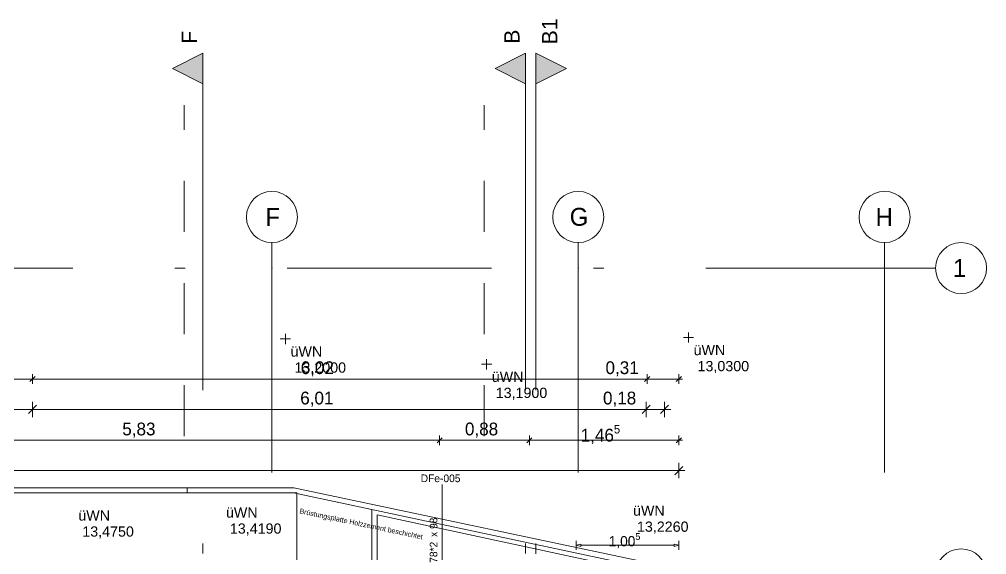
# Model space of a CAD drawing. Header units: metres. Extents: x -3 to 171, y -23 to 41.
# Drawn here: x 12.53 to 22, y 0.19 to 5.44 of the extents above; entities that cross this region are included whole.
import ezdxf

# ---------------------------------------------------------------- set-up
doc = ezdxf.new("R2010")
doc.units = ezdxf.units.M
doc.header["$MEASUREMENT"] = 0
for name, pattern in [('Achse', [0.004, 0.002, -0.001, 0, -0.001]), ('Schnittlinie', [0.006, 0.003, -0.0015, 0, -0.0015]), ('Untersicht', [0.001, 0.0005, -0.0005])]:
    doc.linetypes.add(name, pattern=pattern)
for name, color, linetype in [('5._2.DG PP STG1_1_000 Achsraster', 7, 'Continuous'), ('5._2.DG PP STG1_1_165 Fassadengestaltung Bänder', 7, 'Continuous'), ('5._2.DG PP STG1_1_325 Dachfenster', 7, 'Continuous'), ('5._2.DG PP STG1_1_815 Raumbegrenzung', 7, 'Continuous'), ('5._2.DG PP STG1_1_851 Marker Schnitt', 7, 'Continuous'), ('5._2.DG PP STG1_1_910 Allgemein Lageplan Höhen', 7, 'Continuous'), ('5._2.DG PP STG1_1_945 Einreichplan Beschriftung', 7, 'Continuous'), ('5._2.DG PP STG1_1_950 Polierplan Bemaßung', 7, 'Continuous'), ('5._2.DG PP STG1_1_970 Brandschutz', 7, 'Continuous')]:
    doc.layers.add(name, color=color, linetype=linetype)
doc.styles.add('ERSTELLTER_STIL_1', font='arial.ttf')
doc.styles.add('ERSTELLTER_STIL_2', font='')
doc.styles.get('ERSTELLTER_STIL_2').set_extended_font_data('Eurostile')

msp = doc.modelspace()

# ---------------------------------------------------------------- hatches: boundary and pattern name
at = {"layer": '5._2.DG PP STG1_1_851 Marker Schnitt', "linetype": 'Continuous', "lineweight": 0, "true_color": 0x000000}
for points in [[(14.325, 5.105), (14.025, 4.955), (14.325, 4.805)], [(17.4851, 5.105), (17.1851, 4.955), (17.4851, 4.805)], [(17.5851, 5.1037), (17.5851, 4.8037), (17.8851, 4.9537)]]:
    msp.add_hatch(color=18, dxfattribs=at).paths.add_polyline_path(points)

# ---------------------------------------------------------------- linework, layer by layer
at = {"layer": '5._2.DG PP STG1_1_000 Achsraster', "color": 5, "linetype": 'Achse', "lineweight": 0, "ltscale": 1000}
for p, q in [((15, 3), (15, 3.25)), ((18, 3), (18, 3.25)), ((21, 3), (21, 3.25)), ((-1.25, 3), (21, 3)), ((15, 3), (15, -22.5231)), ((18, 3), (18, -22.5231)), ((21, 3), (21.5, 3)), ((21, 3), (21, -22.5231))]:
    msp.add_line(p, q, dxfattribs=at)
at = {"layer": '5._2.DG PP STG1_1_000 Achsraster', "color": 5, "linetype": 'Continuous', "lineweight": 0, "ltscale": 1000}
for centre in [(15, 3.5), (18, 3.5), (21, 3.5), (21.75, 3), (21.75, 0)]:
    msp.add_circle(centre, 0.25, dxfattribs=at)
at = {"layer": '5._2.DG PP STG1_1_000 Achsraster', "color": 5, "linetype": 'Achse', "lineweight": 0, "ltscale": 1000}
for p in [(15, 3), (15, 3), (18, 3), (18, 3), (21, 3), (21, 3), (21, 3), (21, 3)]:
    msp.add_point(p, dxfattribs=at)
at = {"layer": '5._2.DG PP STG1_1_165 Fassadengestaltung Bänder', "color": 7, "linetype": 'Continuous', "lineweight": 13, "ltscale": 1000, "flags": 128}
msp.add_lwpolyline([(0, 0), (0, 0.0617), (3.72, 0.85), (5.89, 0.85), (13.09, 0.85), (15.2152, 0.85), (18.985, 0.0511), (18.985, 0), (18.935, 0), (18.935, 0.0074), (15.21, 0.8), (3.72, 0.8)], close=True, dxfattribs=at)
at = {"layer": '5._2.DG PP STG1_1_165 Fassadengestaltung Bänder', "color": 7, "linetype": 'Continuous', "lineweight": 18, "ltscale": 1000, "flags": 128}
for points in [[(14.17, 0.85), (15.2152, 0.85), (18.985, 0.0511)], [(14.17, 0.8), (14.17, 0.85)], [(15.98, 0.6362), (15.21, 0.8), (14.17, 0.8)], [(15.98, 0), (15.98, 0.6362)], [(16.03, 0.5846), (16.03, 0.05)], [(18.5194, 0.05), (16.03, 0.5846)]]:
    msp.add_lwpolyline(points, dxfattribs=at)
at = {"layer": '5._2.DG PP STG1_1_325 Dachfenster', "color": 7, "linetype": 'Continuous', "lineweight": 13, "ltscale": 1000}
msp.add_line((16.6669, 0.8803), (16.6669, -1.0503), dxfattribs=at)
at = {"layer": '5._2.DG PP STG1_1_815 Raumbegrenzung', "color": 8, "linetype": 'Continuous', "lineweight": 13, "ltscale": 1000, "flags": 128}
msp.add_lwpolyline([(3.705, 0), (3.705, 0.8), (15.245, 0.8), (15.245, 0)], dxfattribs=at)
at = {"layer": '5._2.DG PP STG1_1_851 Marker Schnitt', "color": 7, "linetype": 'Schnittlinie', "lineweight": 13, "ltscale": 1000}
for p, q in [((14.325, 4.805), (14.325, -22.5231)), ((17.4851, 4.805), (17.4851, -22.5231)), ((17.5851, 4.8037), (17.5851, -22.5231))]:
    msp.add_line(p, q, dxfattribs=at)
at = {"layer": '5._2.DG PP STG1_1_851 Marker Schnitt', "color": 7, "linetype": 'Continuous', "lineweight": 13, "ltscale": 1000, "flags": 128}
for points in [[(14.325, 5.105), (14.325, 4.805), (14.025, 4.955)], [(17.4851, 5.105), (17.4851, 4.805), (17.1851, 4.955)], [(17.5851, 5.1037), (17.5851, 4.8037), (17.8851, 4.9537)]]:
    msp.add_lwpolyline(points, close=True, dxfattribs=at)
at = {"layer": '5._2.DG PP STG1_1_910 Allgemein Lageplan Höhen', "color": 7, "linetype": 'Continuous', "lineweight": 13, "ltscale": 1000}
for p, q in [((19.0799, 2.2703), (19.0799, 2.3703)), ((15.0823, 2.3059), (15.1823, 2.3059)), ((15.1323, 2.2559), (15.1323, 2.3559)), ((19.0299, 2.3203), (19.1299, 2.3203)), ((17.1032, 2.0084), (17.1032, 2.1084)), ((17.0532, 2.0584), (17.1532, 2.0584))]:
    msp.add_line(p, q, dxfattribs=at)
at = {"layer": '5._2.DG PP STG1_1_950 Polierplan Bemaßung', "color": 8, "linetype": 'Untersicht', "lineweight": 13, "ltscale": 1000}
for p, q in [((14.1419, 1.3539), (14.1419, 4.5944)), ((17.08, 1.3539), (17.08, 4.5944))]:
    msp.add_line(p, q, dxfattribs=at)
at = {"layer": '5._2.DG PP STG1_1_950 Polierplan Bemaßung', "color": 6, "linetype": 'Continuous', "lineweight": 13, "ltscale": 1000, "true_color": 0xfb02fe}
for p, q in [((12.345, 1.914), (12.655, 1.914)), ((12.68, 1.939), (12.63, 1.889)), ((12.655, 1.8671), (12.655, 1.9609)), ((12.655, 1.914), (18.675, 1.914)), ((18.7, 1.939), (18.65, 1.889)), ((18.675, 1.8671), (18.675, 1.9609)), ((18.675, 1.914), (18.985, 1.914)), ((18.96, 1.889), (19.01, 1.939)), ((18.985, 1.8671), (18.985, 1.9609)), ((18.985, 1.914), (19.0225, 1.914)), ((16.6669, 1.339), (16.6169, 1.289)), ((16.6419, 1.2671), (16.6419, 1.3609)), ((17.5469, 1.339), (17.4969, 1.289)), ((17.5219, 1.2671), (17.5219, 1.3609)), ((18.96, 1.289), (19.01, 1.339)), ((18.985, 1.2671), (18.985, 1.3609)), ((10.81, 1.314), (16.6419, 1.314)), ((16.6419, 1.314), (17.5219, 1.314)), ((17.5219, 1.314), (18.985, 1.314)), ((18.985, 1.314), (19.0225, 1.314))]:
    msp.add_line(p, q, dxfattribs=at)
at = {"layer": '5._2.DG PP STG1_1_950 Polierplan Bemaßung', "color": 76, "linetype": 'Continuous', "lineweight": 13, "ltscale": 1000, "true_color": 0x3f7f02}
for p, q in [((12.345, 1.6169), (12.655, 1.6169)), ((12.695, 1.6569), (12.615, 1.5769)), ((12.655, 1.5419), (12.655, 1.6919)), ((12.655, 1.6169), (18.6655, 1.6169)), ((18.7055, 1.6569), (18.6255, 1.5769)), ((18.6655, 1.5419), (18.6655, 1.6919)), ((18.6655, 1.6169), (18.8455, 1.6169)), ((18.8055, 1.5769), (18.8855, 1.6569)), ((18.8455, 1.5419), (18.8455, 1.6919)), ((18.8455, 1.6169), (18.9055, 1.6169))]:
    msp.add_line(p, q, dxfattribs=at)
at = {"layer": '5._2.DG PP STG1_1_950 Polierplan Bemaßung', "color": 1, "linetype": 'Continuous', "lineweight": 13, "ltscale": 1000, "true_color": 0xfb0106}
for p, q in [((18.945, 0.9769), (19.025, 1.0569)), ((18.985, 0.9419), (18.985, 1.0919)), ((0, 1.0169), (18.985, 1.0169)), ((18.985, 1.0169), (19.045, 1.0169))]:
    msp.add_line(p, q, dxfattribs=at)
at = {"layer": '5._2.DG PP STG1_1_970 Brandschutz', "color": 16, "linetype": 'Continuous', "lineweight": 13, "ltscale": 1000, "true_color": 0x7e0000}
for p, q in [((17.98, 0.2404), (17.98, 0.331)), ((17.98, 0.2857), (18.0267, 0.2982)), ((17.98, 0.2857), (18.0267, 0.2732)), ((18.0267, 0.2982), (18.0267, 0.2732)), ((18.0267, 0.2857), (18.9386, 0.2857)), ((18.9386, 0.2732), (18.9386, 0.2982)), ((18.9853, 0.2857), (18.9386, 0.2982)), ((18.9853, 0.2857), (18.9386, 0.2732)), ((18.9853, 0.2404), (18.9853, 0.331))]:
    msp.add_line(p, q, dxfattribs=at)

# ---------------------------------------------------------------- texts
at = {"layer": '5._2.DG PP STG1_1_000 Achsraster', "color": 5, "linetype": 'Continuous', "lineweight": 0, "char_height": 0.175, "attachment_point": 1, "style": 'ERSTELLTER_STIL_2'}
for s, insert in [('\\A1;{\\pql;\\pt0;\\fEurostile|b0|i0|c0|p0;\\W1.000000;F}', (14.9358, 3.5875)), ('\\A1;{\\pql;\\pt0;\\fEurostile|b0|i0|c0|p0;\\W1.000000;G}', (17.9168, 3.5893)), ('\\A1;{\\pql;\\pt0;\\fEurostile|b0|i0|c0|p0;\\W1.000000;H}', (20.9125, 3.5875)), ('\\A1;{\\pql;\\pt0;\\fEurostile|b0|i0|c0|p0;\\W1.000000;1}', (21.6695, 3.0875))]:
    msp.add_mtext(s, dxfattribs=dict(at, insert=insert))
at = {"layer": '5._2.DG PP STG1_1_325 Dachfenster', "color": 7, "linetype": 'Continuous', "lineweight": 13, "insert": (16.4568, 0.903), "char_height": 0.075, "attachment_point": 7, "style": 'ERSTELLTER_STIL_2'}
msp.add_mtext('\\A1;{\\pql;\\pt0;\\fEurostile|b0|i0|c0|p0;\\W1.000000;DFe-005\\fEurostile|b0|i0|c0|p0;\\W1.000000;\\fEurostile|b0|i0|c0|p0;\\W1.000000;\\fEurostile|b0|i0|c0|p0;\\W1.000000;}', dxfattribs=at)
at = {"layer": '5._2.DG PP STG1_1_325 Dachfenster', "color": 7, "linetype": 'Continuous', "lineweight": 13, "insert": (16.6426, 0.1144), "char_height": 0.075, "attachment_point": 7, "rotation": 90, "style": 'ERSTELLTER_STIL_2'}
msp.add_mtext('\\A1;{\\pql;\\pt0;\\fEurostile|b0|i0|c0|p0;\\W1.000000;78*2\\fEurostile|b0|i0|c0|p0;\\W1.000000;\\A1{\\H.66x;\\S^  ;}\\fEurostile|b0|i0|c0|p0;\\W1.000000; x 98\\fEurostile|b0|i0|c0|p0;\\W1.000000;\\A1{\\H.66x;\\S^  ;}}', dxfattribs=at)
at = {"layer": '5._2.DG PP STG1_1_851 Marker Schnitt', "color": 7, "linetype": 'Continuous', "lineweight": 13, "char_height": 0.15, "rotation": 90, "style": 'ERSTELLTER_STIL_1'}
for s, insert, attachment_point in [('\\A1;{\\pqr;\\pt0;\\fArial|b0|i0|c0|p0;\\W1.000000;B1}', (17.7951, 5.4453), 9), ('\\A1;{\\pql;\\pt0;\\fArial|b0|i0|c0|p0;\\W1.000000;F}', (14.265, 5.195), 7), ('\\A1;{\\pql;\\pt0;\\fArial|b0|i0|c0|p0;\\W1.000000;B}', (17.4251, 5.195), 7)]:
    msp.add_mtext(s, dxfattribs=dict(at, insert=insert, attachment_point=attachment_point))
at = {"layer": '5._2.DG PP STG1_1_910 Allgemein Lageplan Höhen', "color": 7, "linetype": 'Continuous', "lineweight": 13, "char_height": 0.1, "attachment_point": 1, "style": 'ERSTELLTER_STIL_1'}
for s, insert in [('\\A1;{\\pql;\\fArial|b0|i0|c0|p0;\\W1.000000;üWN}', (15.1823, 2.2331)), ('\\A1;{\\pql;\\fArial|b0|i0|c0|p0;\\W1.000000;üWN}', (19.1299, 2.2474)), ('\\A1;{\\pql;\\fArial|b0|i0|c0|p0;\\W1.000000; 13,0300}', (19.1299, 2.0903)), ('\\A1;{\\pql;\\fArial|b0|i0|c0|p0;\\W1.000000; 13,2000}', (15.1823, 2.0759)), ('\\A1;{\\pql;\\fArial|b0|i0|c0|p0;\\W1.000000;üWN}', (17.1532, 1.9855)), ('\\A1;{\\pql;\\fArial|b0|i0|c0|p0;\\W1.000000; 13,1900}', (17.1532, 1.8284)), ('\\A1;{\\pql;\\fArial|b0|i0|c0|p0;\\W1.000000;üWN}', (18.5365, 0.6755)), ('\\A1;{\\pql;\\fArial|b0|i0|c0|p0;\\W1.000000;üWN}', (13.1042, 0.628)), ('\\A1;{\\pql;\\fArial|b0|i0|c0|p0;\\W1.000000;üWN}', (14.5497, 0.657)), ('\\A1;{\\pql;\\fArial|b0|i0|c0|p0;\\W1.000000; 13,4190}', (14.5497, 0.4998)), ('\\A1;{\\pql;\\fArial|b0|i0|c0|p0;\\W1.000000; 13,2260}', (18.5365, 0.5184)), ('\\A1;{\\pql;\\fArial|b0|i0|c0|p0;\\W1.000000; 13,4750}', (13.1042, 0.4709))]:
    msp.add_mtext(s, dxfattribs=dict(at, insert=insert))
at = {"layer": '5._2.DG PP STG1_1_945 Einreichplan Beschriftung', "color": 7, "linetype": 'Continuous', "lineweight": 13, "insert": (15.2634, 0.5848), "char_height": 0.05, "attachment_point": 7, "rotation": 347.98092, "style": 'ERSTELLTER_STIL_2'}
msp.add_mtext('\\A1;{\\pql;\\fEurostile|b0|i0|c0|p0;\\W1.000000;Brüstungsplatte Holzzement beschichtet}', dxfattribs=at)
at = {"layer": '5._2.DG PP STG1_1_950 Polierplan Bemaßung', "color": 6, "linetype": 'Continuous', "lineweight": 13, "true_color": 0xfb02fe, "char_height": 0.125, "width": 0.382966, "attachment_point": 7, "style": 'ERSTELLTER_STIL_2'}
for s, insert in [('\\A1;{\\pql;\\fEurostile|b0|i0|c0|p0;\\W1.000000;6,02}', (15.282, 1.939)), ('\\A1;{\\pql;\\fEurostile|b0|i0|c0|p0;\\W1.000000;0,31}', (18.2671, 1.939)), ('\\A1;{\\pql;\\fEurostile|b0|i0|c0|p0;\\W1.000000;5,83}', (13.5344, 1.339)), ('\\A1;{\\pql;\\fEurostile|b0|i0|c0|p0;\\W1.000000;0,88}', (16.8904, 1.339))]:
    msp.add_mtext(s, dxfattribs=dict(at, insert=insert))
at = {"layer": '5._2.DG PP STG1_1_950 Polierplan Bemaßung', "color": 76, "linetype": 'Continuous', "lineweight": 13, "true_color": 0x3f7f02, "char_height": 0.125, "width": 0.382966, "attachment_point": 7, "style": 'ERSTELLTER_STIL_2'}
for s, insert in [('\\A1;{\\pql;\\fEurostile|b0|i0|c0|p0;\\W1.000000;6,01}', (15.2773, 1.6419)), ('\\A1;{\\pql;\\fEurostile|b0|i0|c0|p0;\\W1.000000;0,18}', (18.2426, 1.6419))]:
    msp.add_mtext(s, dxfattribs=dict(at, insert=insert))
at = {"layer": '5._2.DG PP STG1_1_950 Polierplan Bemaßung', "color": 6, "linetype": 'Continuous', "lineweight": 13, "true_color": 0xfb02fe, "insert": (18.024, 1.2653), "char_height": 0.125, "attachment_point": 7, "style": 'ERSTELLTER_STIL_2'}
msp.add_mtext('\\A1;{\\pql;\\fEurostile|b0|i0|c0|p0;\\W1.000000;1,46\\fEurostile|b0|i0|c0|p0;\\W1.000000;\\A1{\\H.66x;\\S5^  ;}}', dxfattribs=at)
at = {"layer": '5._2.DG PP STG1_1_970 Brandschutz', "color": 16, "linetype": 'Continuous', "lineweight": 13, "true_color": 0x7e0000, "insert": (18.2991, 0.2467), "char_height": 0.1, "attachment_point": 7, "style": 'ERSTELLTER_STIL_2'}
msp.add_mtext('\\A1;{\\pql;\\fEurostile|b0|i0|c0|p0;\\W1.000000;1,00\\fEurostile|b0|i0|c0|p0;\\W1.000000;\\A1{\\H.66x;\\S5^  ;}}', dxfattribs=at)

doc.saveas('drawing.dxf')
